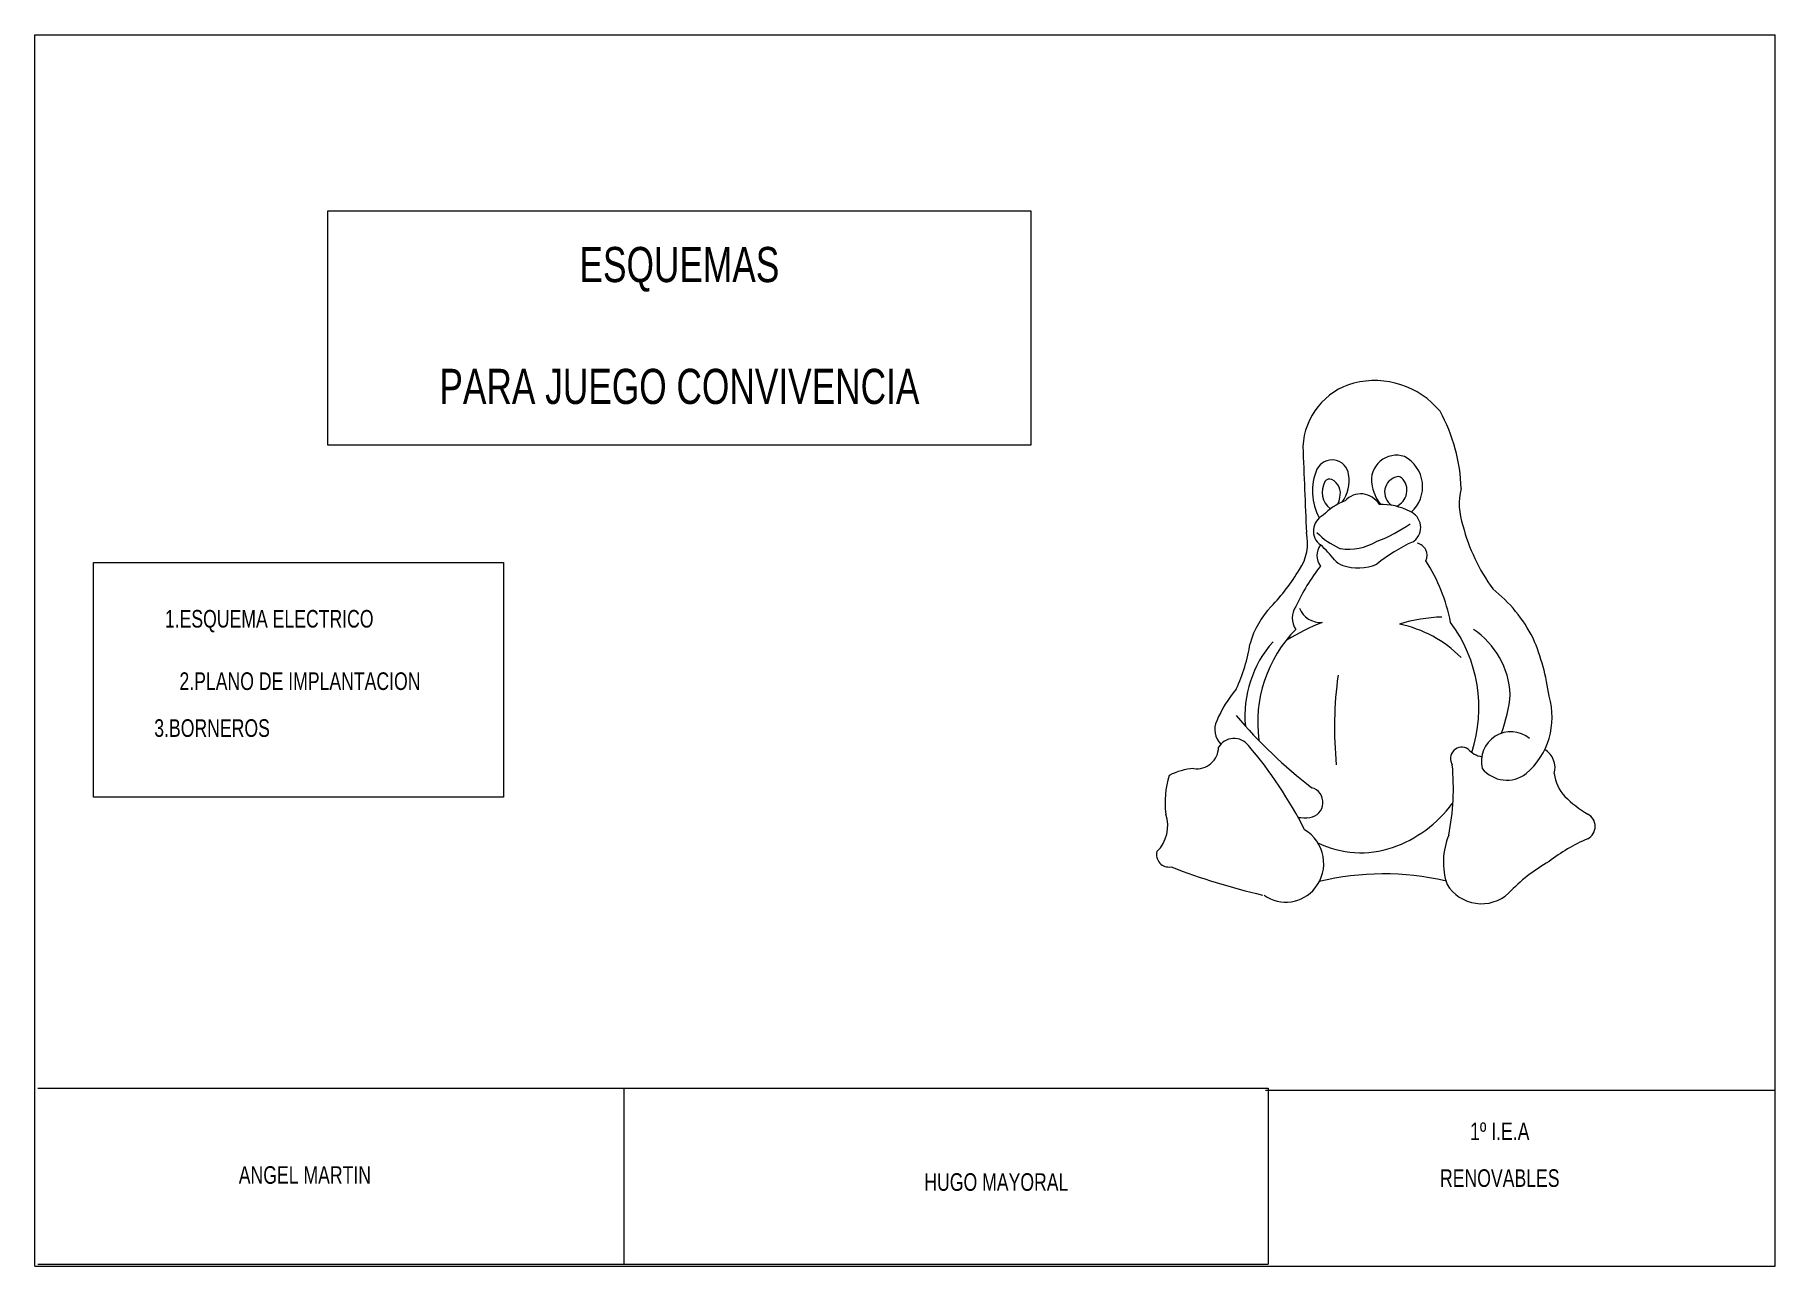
# Model space of a CAD drawing. Extents: x 0 to 297, y 90 to 300.
import ezdxf

# ---------------------------------------------------------------- set-up
doc = ezdxf.new("R2010")
doc.units = 0
doc.layers.get('0').update_dxf_attribs({"linetype": 'CONTINUOUS', "lineweight": 0})
doc.styles.get("Standard").update_dxf_attribs({"font": 'txt', "width": 0.75})

# ---------------------------------------------------------------- blocks, each defined once
blk = doc.blocks.new('tux-0')
at = {"color": 0, "linetype": 'CONTINUOUS', "lineweight": 0}
for centre, radius, start, end in [((12.727015, 26.404627), 3.931872, 105.141426, 177.151825), ((12.877937, 25.504308), 4.841184, 39.750774, 104.082336), ((8.204839, 23.946774), 9.598502, 1.511741, 28.998495), ((1481.349976, 84.25), 1473.678101, 182.241974, 182.432632), ((10.455556, 24.883333), 0.951623, 7.042039, 154.03331), ((14.115116, 24.682558), 1.417522, 70.849289, 190.29921), ((13.670968, 24.309677), 1.938398, 311.96637, 62.028458), ((12.480625, 24.056663), 3.137497, 156.653992, 208.87178), ((10.31601, 24.450404), 0.3, 63.315994, 150.122559), ((9.35, 24.65), 2.079663, 324.260376, 9.688787), ((14.35, 24), 0.901388, 103.180428, 235.625168), ((13.75, 24.1), 0.970824, 291.832794, 46.369446), ((14.212873, 24.585545), 0.3, 46.369446, 103.180428), ((11.1, 24), 1.204159, 150.122559, 232.263321), ((10.057895, 23.936842), 0.874777, 344.291351, 63.315994), ((12.1, 22.7), 1.204159, 30.362411, 138.366455), ((15.264609, 24.871906), 2.582419, 188.835068, 217.230103), ((21.393749, 23.31875), 3.700222, 166.221954, 199.230667), ((12.375, 20.325), 3.385447, 110.308441, 135.823502), ((9.106971, 23.999931), 1.817941, 337.953156, 350.503693), ((13.217642, 19.648994), 3.660514, 62.638962, 91.23098), ((14.514286, 21.992857), 0.98574, 308.966309, 66.964958), ((10.383333, 21.797619), 0.988167, 116.205345, 233.820374), ((9.878571, 29.435715), 8.807401, 290.920135, 304.759796), ((28.341782, 24.829452), 10.792622, 194.64917, 215.906265), ((6.4375, 21.1), 2.631807, 325.253204, 13.178191), ((10.6, 20.4), 1, 143.130096, 216.869904), ((12.786364, 24.913636), 4.525524, 225.244156, 244.809341), ((5.35, 15.95), 6.730899, 38.746292, 48.61388), ((10.987847, 21.089974), 0.3, 244.809341, 261.619019), ((11.4, 23.8875), 3.127724, 261.619019, 300.32196), ((13.130515, 20.928682), 0.3, 110.92012, 120.32196), ((18.999159, 12.557426), 9.481734, 114.49633, 129.250107), ((14.945522, 21.459683), 0.3, 294.032593, 308.966309), ((15.15, 20.4), 0.715891, 335.224854, 77.905243), ((11.379521, 20.788561), 1, 218.746292, 251.565079), ((11.95, 22.5), 2.804015, 251.565079, 291.991119), ((7.194444, 14.627778), 10.198078, 11.150778, 32.452042), ((-2, 26.016667), 12.390868, 316.580536, 328.811554), ((18.902382, 12.683333), 11.554232, 141.980042, 155.362579), ((14.31, 11.81), 8.528787, 27.135887, 51.665436), ((10.541667, 14.083333), 4.921079, 136.02916, 164.481079), ((9.3, 16.85), 1.11018, 144.162354, 215.837646), ((9.797368, 17.889474), 1.293552, 202.234314, 274.55069), ((16.96, 7.94), 8.963772, 91.662132, 107.262512), ((13.725, 10.925), 7.495415, 135.270264, 187.859848), ((15.05, 3.8), 13.797192, 111.917084, 121.21302), ((12.872414, 9.696552), 6.951612, 44.859322, 78.149399), ((10.674468, 11.73617), 8.13876, 341.889526, 36.699142), ((15.85, 12.25), 4.756574, 3.012788, 56.142891), ((-3.8, 16.930769), 9.721278, 334.85437, 350.940155), ((11.869565, 11.278261), 6.369602, 138.486633, 185.200317), ((10.25, 10.75), 12.658001, 7.489953, 23.020285), ((32.492105, 10.623684), 21.895338, 172.187378, 185.56601), ((10.525, 8.1875), 7.197276, 140.143463, 156.997406), ((11.6875, 13.36875), 8.954741, 339.926117, 354.432648), ((18.777632, 11.196382), 4.198588, 310.421143, 16.658829), ((4.983333, 10.5), 1.193152, 155.224854, 224.077087), ((27.143257, 30.218538), 29.124475, 220.509583, 232.218262), ((4.883766, 8.975974), 1.027446, 37.398586, 149.334335), ((20.632561, 8.701226), 1.681142, 50.583836, 193.807632), ((2.771429, 9.507143), 1.228592, 261.565582, 359.666901), ((-12.5, -6), 23.970816, 26.778839, 40.601295), ((17.85, 8.85), 0.65192, 57.528809, 212.471191), ((19.23476, 10.310894), 1.37857, 221.3573, 258.974304), ((21.924999, 8.325), 1.219119, 344.538788, 58.775948), ((2.839474, 4.744737), 3.555778, 94.003441, 117.456375), ((3.2, 7.2), 14.159802, 349.007477, 5.267697), ((20.40366, 9.430488), 1.802293, 218.847504, 307.466949), ((25.43125, 8.2875), 2.348911, 187.030472, 222.519806), ((6.05, 6.35), 5.09166, 162.276764, 187.334381), ((9.069469, 6.360619), 0.870462, 278.624359, 74.6427), ((11.572222, 10.527778), 7.119097, 289.085358, 323.568298), ((28.475, 11.5625), 6.815022, 225.520187, 239.342636), ((-0.926087, 5.030435), 2.039149, 314.263245, 19.168976), ((8.943042, 9.193164), 3.702093, 263.500458, 273.980042), ((24.637501, 5), 0.788293, 297.377716, 62.622295), ((7.759524, 2.888095), 2.226222, 321.426331, 59.183372), ((12.100943, 9.04434), 5.54434, 243.687195, 288.934387), ((20.77676, 2.966901), 3.983586, 157.365326, 198.543854), ((28.940781, -4.880551), 9.990609, 113.231583, 127.926872), ((1.185714, 3.4), 0.709268, 166.12233, 279.272614), ((27.612499, -5.518749), 9.784133, 119.463425, 136.630661), ((15.269231, 38.85), 38.755154, 248.872269, 256.922272), ((13.4, -13.1625), 15.463793, 76.918594, 103.712036), ((7.840476, 2.819048), 2.119883, 234.185532, 321.521088), ((18.957018, 2.899123), 2.295172, 211.49704, 312.242767)]:
    blk.add_arc(centre, radius, start, end, dxfattribs=at)

msp = doc.modelspace()

# ---------------------------------------------------------------- linework, layer by layer
for p, q in [((0, 90), (0, 300)), ((0, 300), (297, 300)), ((297, 90), (297, 300)), ((50, 270), (170, 270)), ((50, 230), (50, 270)), ((170, 270), (170, 230)), ((170, 230), (50, 230)), ((10, 210), (80, 210)), ((10, 170), (10, 210)), ((80, 210), (80, 170)), ((80, 170), (10, 170)), ((0.49, 120.33), (210.49, 120.33)), ((100.49, 120.33), (100.49, 90.33)), ((210, 120), (297, 120)), ((210.49, 120.33), (210.49, 90.33)), ((0, 90), (297, 90)), ((0.49, 90.33), (210.49, 90.33))]:
    msp.add_line(p, q)

# ---------------------------------------------------------------- block references
at = {"xscale": 3, "yscale": 3}
msp.add_blockref('tux-0', (190, 150), dxfattribs=at)

# ---------------------------------------------------------------- texts
at = {"width": 100, "attachment_point": 5}
for s, insert, char_height in [('ESQUEMAS', (110, 260), 6), ('PARA JUEGO CONVIVENCIA', (110, 240), 6), ('1.ESQUEMA ELECTRICO', (40, 200), 3), ('2.PLANO DE IMPLANTACION\\P', (45.25, 189.75), 3), ('3.BORNEROS\\P', (30.25, 181.75), 3), ('1º I.E.A', (250, 113), 3), ('ANGEL MARTIN', (46.09, 105.53), 3), ('HUGO MAYORAL\\P', (164.09, 104.33), 3), ('RENOVABLES', (250, 105), 3)]:
    msp.add_mtext(s, dxfattribs=dict(at, insert=insert, char_height=char_height))

doc.saveas('drawing.dxf')
